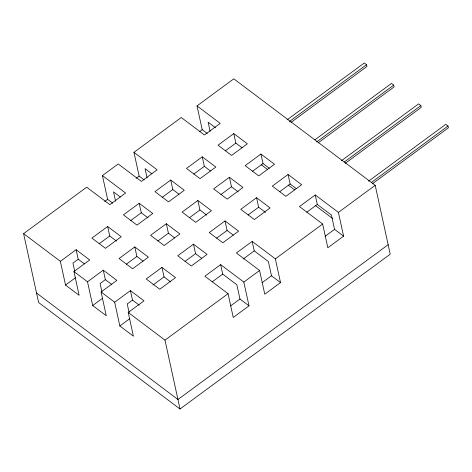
<?xml version="1.0" encoding="UTF-8"?>
<svg xmlns="http://www.w3.org/2000/svg" width="472" height="472" viewBox="0 0 472 472"><rect width="100%" height="100%" fill="white"/><g stroke="black" fill="none" stroke-linecap="round" stroke-linejoin="round"><path stroke-width="0.71" d="M23.6 233.634L86.659 187.189L109.852 204.653L125.617 193.042L102.424 175.572L118.195 163.961L141.382 181.431L157.147 169.82L133.959 152.35L181.254 117.516L204.441 134.98L220.206 123.369L197.019 105.905L233.805 78.812L375.199 185.313L390.22 254.19L180.015 409.017L38.615 302.511L23.6 233.634L60.363 261.323L65.543 285.076L79.113 295.301L73.939 271.548L89.704 259.936L76.128 249.712L60.363 261.323M104.684 201.479L107.604 199.326L102.424 175.572M136.219 178.251L139.134 176.103L133.959 152.35M199.278 131.806L202.199 129.653L197.019 105.905M107.657 226.489L91.892 238.1L105.468 248.325L121.233 236.714L107.657 226.489L109.728 235.988L116.519 241.103M139.187 203.267L123.422 214.878L136.998 225.103L152.763 213.492L139.187 203.267L141.264 212.766L148.049 217.881M170.722 180.044L154.958 191.656L168.528 201.88L184.292 190.269L170.722 180.044L172.793 189.543L179.012 194.228M202.252 156.816L186.487 168.433L200.057 178.652L215.828 167.041L202.252 156.816L204.323 166.321L210.542 171.006M233.782 133.594L218.017 145.205L231.593 155.43L247.357 143.818L233.782 133.594L235.852 143.093L242.077 147.783M76.128 249.712L78.199 259.216L72.942 263.087L74.806 271.636M99.22 243.729L109.728 235.988M130.75 220.507L141.264 212.766M162.279 197.284L172.793 189.543M193.815 174.062L204.323 166.321M225.345 150.833L235.852 143.093M287.112 119.841L364.307 62.982L366.567 64.688L366.956 66.469L290.947 122.449M65.543 285.076L75.467 277.766M289.371 121.546L366.567 64.688M87.509 281.772L103.274 270.161L116.85 280.386L101.085 291.997L106.265 315.75L92.689 305.526L87.509 281.772L73.939 271.548M134.809 246.939L119.044 258.55L132.614 268.774L148.379 257.163L134.809 246.939L136.88 256.438L143.099 261.122M166.339 223.716L150.574 235.327L164.144 245.552L179.915 233.941L166.339 223.716L168.41 233.215L174.628 237.9M197.868 200.494L182.103 212.105L195.679 222.33L211.444 210.713L197.868 200.494L199.939 209.993L206.724 215.102M229.398 177.265L213.633 188.877L227.209 199.101L242.974 187.49L229.398 177.265L231.469 186.77L238.26 191.88M260.928 154.043L245.163 165.654L258.739 175.879L274.503 164.268L260.928 154.043L263.004 163.542L269.223 168.233M103.274 270.161L105.35 279.66L100.093 283.53L101.958 292.085M126.366 264.178L136.88 256.438M157.902 240.956L168.41 233.215M189.431 217.734L199.939 209.993M220.961 194.511L231.469 186.77M252.49 171.283L263.004 163.542M314.853 139.854L391.453 83.432L393.713 85.137L394.102 86.919L318.098 142.898M92.689 305.526L102.619 298.215M316.523 141.995L393.713 85.137M114.661 302.222L130.425 290.61L144.001 300.835L128.231 312.446L133.411 336.2L119.835 325.975L114.661 302.222L101.085 291.997M161.955 267.388L146.19 278.999L159.766 289.224L175.531 277.613L161.955 267.388L164.026 276.887L170.811 282.002M193.485 244.166L177.72 255.777L191.296 266.002L207.06 254.39L193.485 244.166L195.555 253.665L201.78 258.349M225.014 220.937L209.249 232.554L222.825 242.779L238.59 231.162L225.014 220.937L227.085 230.442L233.31 235.127M256.55 197.715L240.779 209.326L254.355 219.551L270.12 207.94L256.55 197.715L258.621 207.214L265.406 212.329M288.079 174.492L272.315 186.104L285.885 196.328L301.649 184.717L288.079 174.492L290.15 183.992L296.369 188.682M130.425 290.61L132.496 300.109L127.239 303.98L129.104 312.535M152.934 285.058L164.026 276.887M185.048 261.405L195.555 253.665M216.577 238.183L227.085 230.442M248.107 214.961L258.621 207.214M279.636 191.732L290.15 183.992M341.409 160.74L418.599 103.881L420.865 105.586L421.254 107.368L345.244 163.347M119.835 325.975L129.765 318.665M344.265 162.002L420.865 105.586M220.636 264.615L204.866 276.226L228.059 293.69L233.239 317.444L249.004 305.832L243.823 282.079L220.636 264.615L222.707 274.114L236.844 284.763L239.953 299.012L249.004 305.832M252.166 241.387L236.401 252.998L259.588 270.468L264.768 294.221L280.533 282.604L275.353 258.857L252.166 241.387L254.237 250.892L268.373 261.541L271.483 275.79L280.533 282.604M315.225 194.942L299.46 206.553L322.647 224.017L327.828 247.77L343.592 236.159L338.412 212.406L315.225 194.942L317.296 204.441L331.438 215.09L334.542 229.345L343.592 236.159M212.193 281.855L222.707 274.114M243.139 259.063L254.237 250.892M306.788 212.182L317.296 204.441M368.555 181.189L445.751 124.331L448.011 126.036L448.4 127.818L372.396 183.797M371.411 182.452L448.011 126.036M180.015 409.017L164.993 340.141L228.059 293.69M243.823 282.079L259.588 270.468M275.353 258.857L322.647 224.017M338.412 212.406L375.199 185.313M230.607 305.897L239.953 299.012M262.143 282.669L271.483 275.79M325.202 236.224L334.542 229.345M388.149 244.691L177.944 399.518L36.545 293.012M215.492 127.759L208.14 122.218L210.158 131.481M261.169 164.704L267.618 169.566M288.15 185.03L294.599 189.886M315.131 205.35L332.725 218.601M202.199 129.653L207.291 133.487M151.866 173.779L145.081 168.669L147.099 177.932M139.134 176.103L144.225 179.938M120.336 197.001L113.545 191.892L115.569 201.155M107.604 199.326L112.696 203.161M78.199 259.216L84.423 263.901M105.35 279.66L111.569 284.35M132.496 300.109L139.281 305.225M128.231 312.446L164.993 340.141"/></g></svg>
